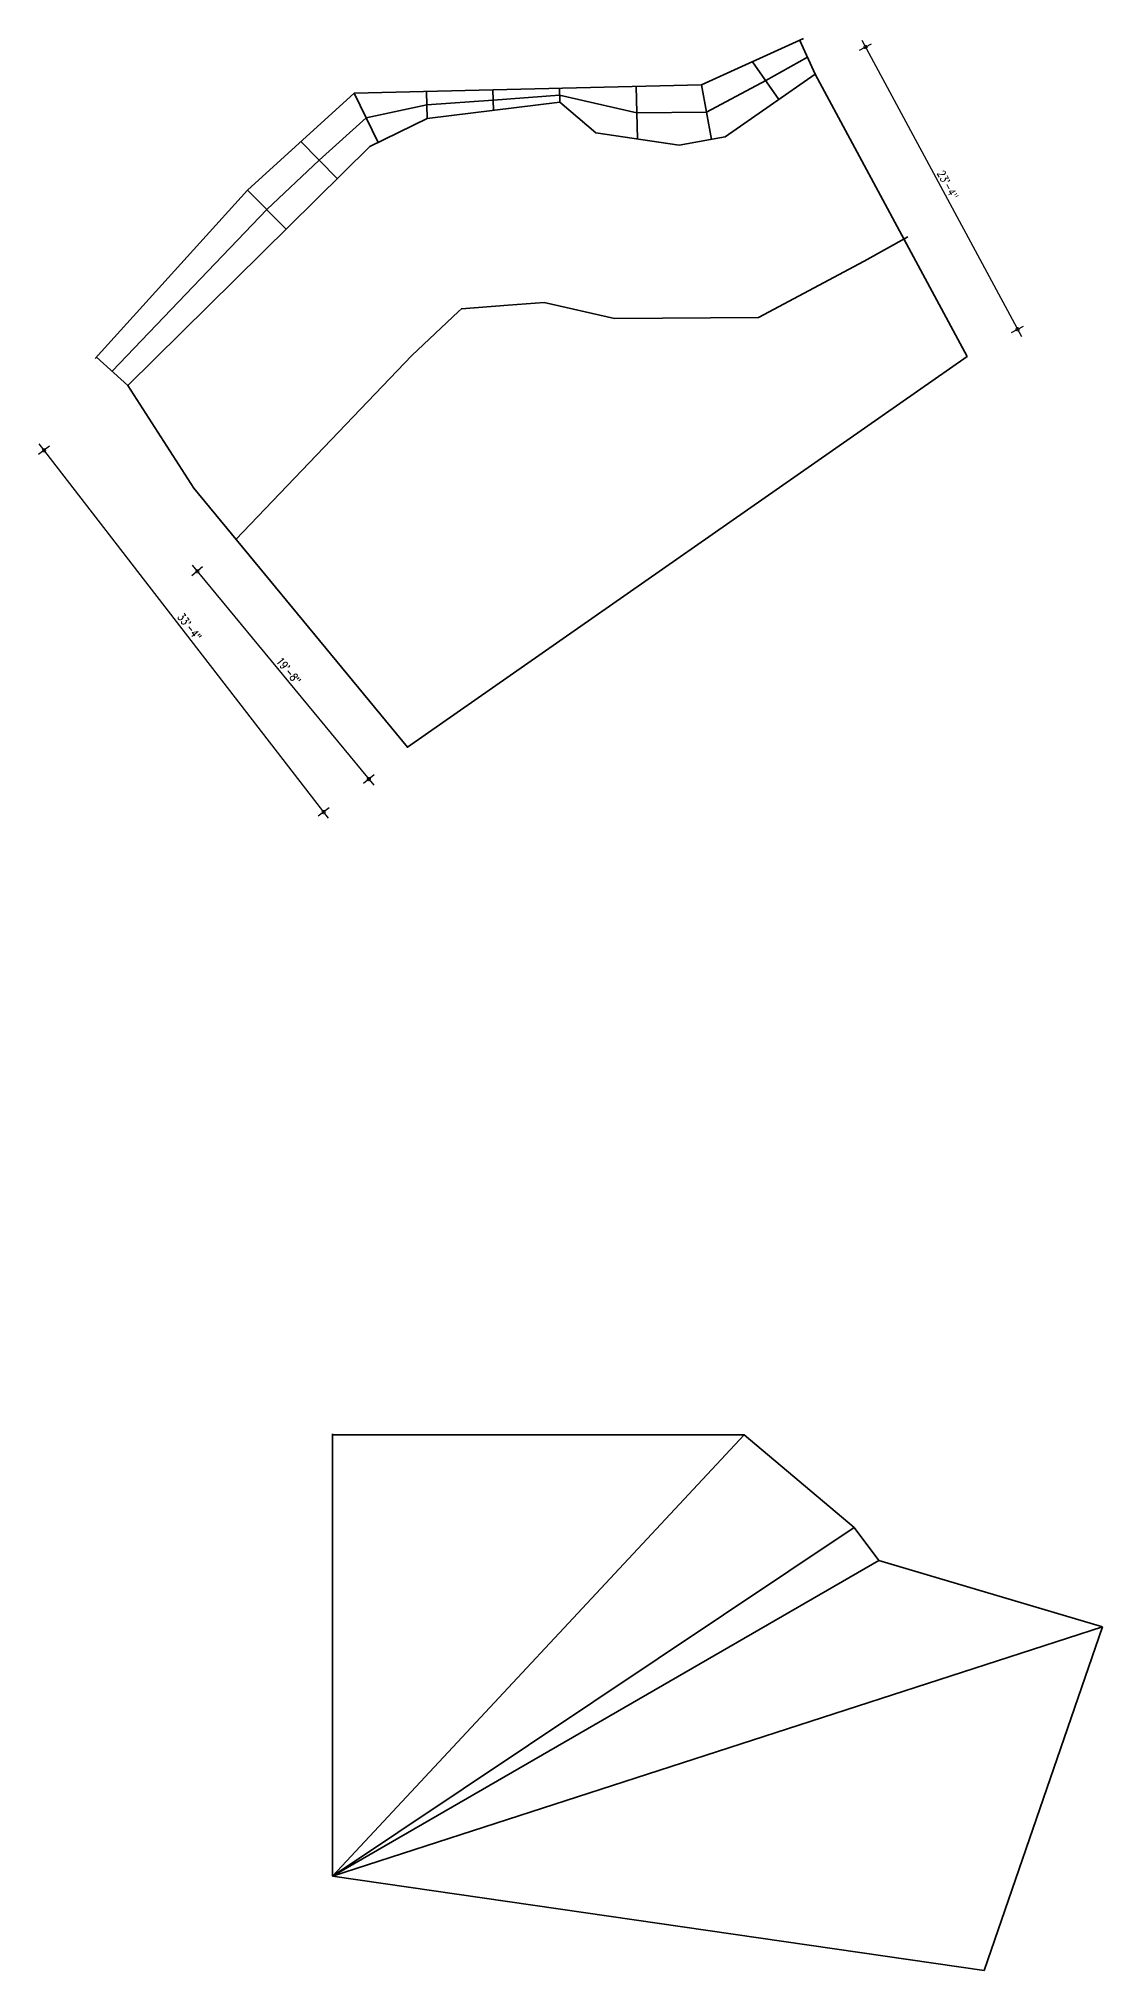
# Model space of a CAD drawing. Header units: inches. Extents: x 358077 to 378079, y -36324 to -23949.
# Drawn here: x 362134 to 363065, y -29520 to -27829 of the extents above; entities that cross this region are included whole.
import ezdxf

# ---------------------------------------------------------------- set-up
doc = ezdxf.new("R2010")
doc.units = ezdxf.units.IN
doc.header["$LTSCALE"] = 2
doc.header["$MEASUREMENT"] = 0
doc.header["$PDMODE"] = 34
doc.layers.get('0').update_dxf_attribs({"linetype": 'CONTINUOUS'})
doc.layers.get('DEFPOINTS').update_dxf_attribs({"color": 141, "linetype": 'CONTINUOUS'})
doc.layers.add('door', color=20, linetype='CONTINUOUS', lineweight=35)
doc.styles.add('ROMANS', font='Romans.shx', dxfattribs={"width": 0.8})
doc.dimstyles.new('8 SCALE', dxfattribs={"dimscale": 0, "dimtxt": 7, "dimasz": 6, "dimexe": 6, "dimexo": 2, "dimgap": 2, "dimtad": 1, "dimdec": 0, "dimzin": 0, "dimdsep": 46, "dimlunit": 4, "dimtxsty": 'ROMANS', "dimblk": 'DOTSMALL', "dimcen": 0, "dimdle": 7, "dimclrd": 8, "dimclre": 8, "dimclrt": 3, "dimadec": 0, "dimazin": 0, "dimtfac": 1, "dimtdec": 0, "dimtofl": 0, "dimtmove": 2, "dimatfit": 3, "dimfxl": 6, "dimfxlon": 1, "dimtolj": 1, "dimtzin": 0, "dimarcsym": 0})

# ---------------------------------------------------------------- blocks, each defined once
blk = doc.blocks.new('_DOTSMALL')
at = {"color": 0, "linetype": 'ByBlock', "const_width": 0.5}
blk.add_lwpolyline([(-0.0625, 0, 1), (0.0625, 0, 1)], format="xyb", close=True, dxfattribs=at)
blk = doc.blocks.new('*D430')
at = {"layer": 'DEFPOINTS', "color": 0, "ltscale": 0.5, "transparency": 16777216}
for p in [(362306.6, -28267.5), (362456.7, -28449.4), (362422.8, -28477.3)]:
    blk.add_point(p, dxfattribs=at)
at = {"layer": 'door', "color": 8, "lineweight": -2, "ltscale": 0.5, "transparency": 16777216}
for p, q in [((362277.4, -28291.6), (362268.1, -28299.3)), ((362268.3, -28290.1), (362427.3, -28482.7)), ((362427.4, -28473.5), (362418.2, -28481.1))]:
    blk.add_line(p, q, dxfattribs=at)
at = {"layer": 'door', "color": 8, "lineweight": -2, "ltscale": 0.5, "transparency": 16777216, "xscale": 6, "yscale": 6, "zscale": 6}
for p, rotation in [((362272.8, -28295.5), 129.5297210385525), ((362422.8, -28477.3), 309.5297210385525)]:
    blk.add_blockref('_DOTSMALL', p, dxfattribs=dict(at, rotation=rotation))
at = {"layer": 'door', "color": 3, "ltscale": 0.5, "transparency": 16777216, "insert": (362352.6, -28382.5), "char_height": 7, "attachment_point": 5, "rotation": 309.5297, "style": 'ROMANS'}
blk.add_mtext('\\A1;19\'-8"', dxfattribs=at)
blk = doc.blocks.new('*D431')
at = {"layer": 'DEFPOINTS', "color": 0, "ltscale": 0.5, "transparency": 16777216}
for p in [(362212, -28132.9), (362138.7, -28189.6), (362456.7, -28449.4)]:
    blk.add_point(p, dxfattribs=at)
at = {"layer": 'door', "color": 8, "lineweight": -2, "ltscale": 0.5, "transparency": 16777216}
for p, q in [((362143.4, -28185.9), (362133.9, -28193.2)), ((362387.6, -28511.6), (362134.4, -28184)), ((362388.1, -28502.4), (362378.6, -28509.7))]:
    blk.add_line(p, q, dxfattribs=at)
at = {"layer": 'door', "color": 8, "lineweight": -2, "ltscale": 0.5, "transparency": 16777216, "xscale": 6, "yscale": 6, "zscale": 6}
for p, rotation in [((362138.7, -28189.6), 127.7013689666522), ((362383.3, -28506.1), 307.7013689666522)]:
    blk.add_blockref('_DOTSMALL', p, dxfattribs=dict(at, rotation=rotation))
at = {"layer": 'door', "color": 3, "ltscale": 0.5, "transparency": 16777216, "insert": (362265.9, -28344), "char_height": 7, "attachment_point": 5, "rotation": 307.7014, "style": 'ROMANS'}
blk.add_mtext('\\A1;33\'-4"', dxfattribs=at)
blk = doc.blocks.new('*D439')
at = {"layer": 'DEFPOINTS', "color": 0, "ltscale": 0.5, "transparency": 16777216}
for p in [(362813.2, -27860.5), (362990.4, -28083.7), (362946.2, -28107.5)]:
    blk.add_point(p, dxfattribs=at)
at = {"layer": 'door', "color": 8, "lineweight": -2, "ltscale": 0.5, "transparency": 16777216}
for p, q in [((362852.1, -27839.6), (362862.7, -27833.9)), ((362854.1, -27830.6), (362993.7, -28089.9)), ((362985.1, -28086.6), (362995.7, -28080.9))]:
    blk.add_line(p, q, dxfattribs=at)
at = {"layer": 'door', "color": 8, "lineweight": -2, "ltscale": 0.5, "transparency": 16777216, "xscale": 6, "yscale": 6, "zscale": 6}
for p, rotation in [((362857.4, -27836.7), 118.2947042648567), ((362990.4, -28083.7), 298.2947042648566)]:
    blk.add_blockref('_DOTSMALL', p, dxfattribs=dict(at, rotation=rotation))
at = {"layer": 'door', "color": 3, "ltscale": 0.5, "transparency": 16777216, "insert": (362929.3, -27957.3), "char_height": 7, "attachment_point": 5, "rotation": 298.2947, "style": 'ROMANS'}
blk.add_mtext('\\A1;23\'-4"', dxfattribs=at)

msp = doc.modelspace()

# ---------------------------------------------------------------- linework, layer by layer
at = {"layer": 'door', "ltscale": 0.5}
for p, q in [((362813.24, -27860.52), (362799.81, -27830.89)), ((362758.52, -27849.6), (362781.54, -27882.62)), ((362657.78, -27917.18), (362656.69, -27871.19)), ((362713.91, -27869.83), (362722.55, -27917.54)), ((362410, -27877.06), (362431.09, -27920.18)), ((362473.72, -27899.33), (362473.16, -27875.56)), ((362531.82, -27892.16), (362531.39, -27874.17)), ((362589.92, -27885), (362589.63, -27872.78)), ((362363.29, -27919.46), (362395.27, -27951.83)), ((362316.58, -27961.86), (362350.44, -27996.13)), ((362212.03, -28132.89), (362184.46, -28107.95)), ((362391.08, -29050.22), (362391.08, -29437.22)), ((362391.08, -29437.22), (362751.07, -29050.98)), ((362751.07, -29050.98), (362391.08, -29050.98)), ((362847.48, -29132.11), (362751.07, -29050.98)), ((362391.08, -29437.22), (362847.48, -29132.11)), ((362847.48, -29132.11), (362868.98, -29160.98)), ((362868.98, -29160.98), (362391.08, -29437.22)), ((362868.98, -29160.98), (363064.58, -29218.92)), ((363064.58, -29218.92), (362391.08, -29437.22)), ((363064.58, -29218.92), (362961.15, -29519.63)), ((362961.15, -29519.63), (362391.08, -29437.22))]:
    msp.add_line(p, q, dxfattribs=at)
for points in [[(362183.32, -28109.21), (362316.58, -27961.86), (362410, -27877.06), (362713.91, -27869.83), (362803.14, -27829.38)], [(362198.24, -28120.42), (362333.51, -27979), (362379.28, -27935.65), (362420.54, -27898.62), (362473.44, -27887.44), (362531.61, -27883.17), (362589.78, -27878.89), (362657.23, -27894.19), (362718.23, -27893.68), (362770.03, -27866.11), (362806.53, -27845.7)], [(362306.6, -28267.54), (362460.52, -28106.63), (362501.3, -28068), (362503.87, -28065.69), (362544.8, -28062.68), (362576.18, -28060.38), (362637.82, -28074.35), (362763.83, -28073.31), (362856.25, -28024.13), (362894.38, -28002.81)]]:
    msp.add_lwpolyline(points, dxfattribs=at)
msp.add_lwpolyline([(362212.03, -28132.89), (362269.64, -28222.75), (362456.65, -28449.38), (362946.2, -28107.49), (362813.24, -27860.52), (362734.59, -27915.35), (362694.19, -27922.67), (362621.37, -27911.69), (362589.92, -27885), (362473.72, -27899.33), (362423.59, -27923.86)], close=True, dxfattribs=at)

# ---------------------------------------------------------------- dimensions: what is measured, and where the dimension line sits
for p1, p2, distance, picture, middle in [((362813.24, -27860.52), (362946.2, -28107.49), 50.17, '*D439', (362929.32, -27957.3)), ((362456.65, -28449.38), (362212.03, -28132.89), 92.69, '*D431', (362265.89, -28344.04)), ((362306.6, -28267.54), (362456.65, -28449.38), -43.86, '*D430', (362352.55, -28382.45))]:
    dim = msp.add_aligned_dim(p1=p1, p2=p2, distance=distance, dimstyle='8 SCALE', override={"dimscale": 1}, dxfattribs=at)
    dim.commit()
    dim.dimension.update_dxf_attribs({"geometry": picture, "text_midpoint": middle})

doc.saveas('drawing.dxf')
